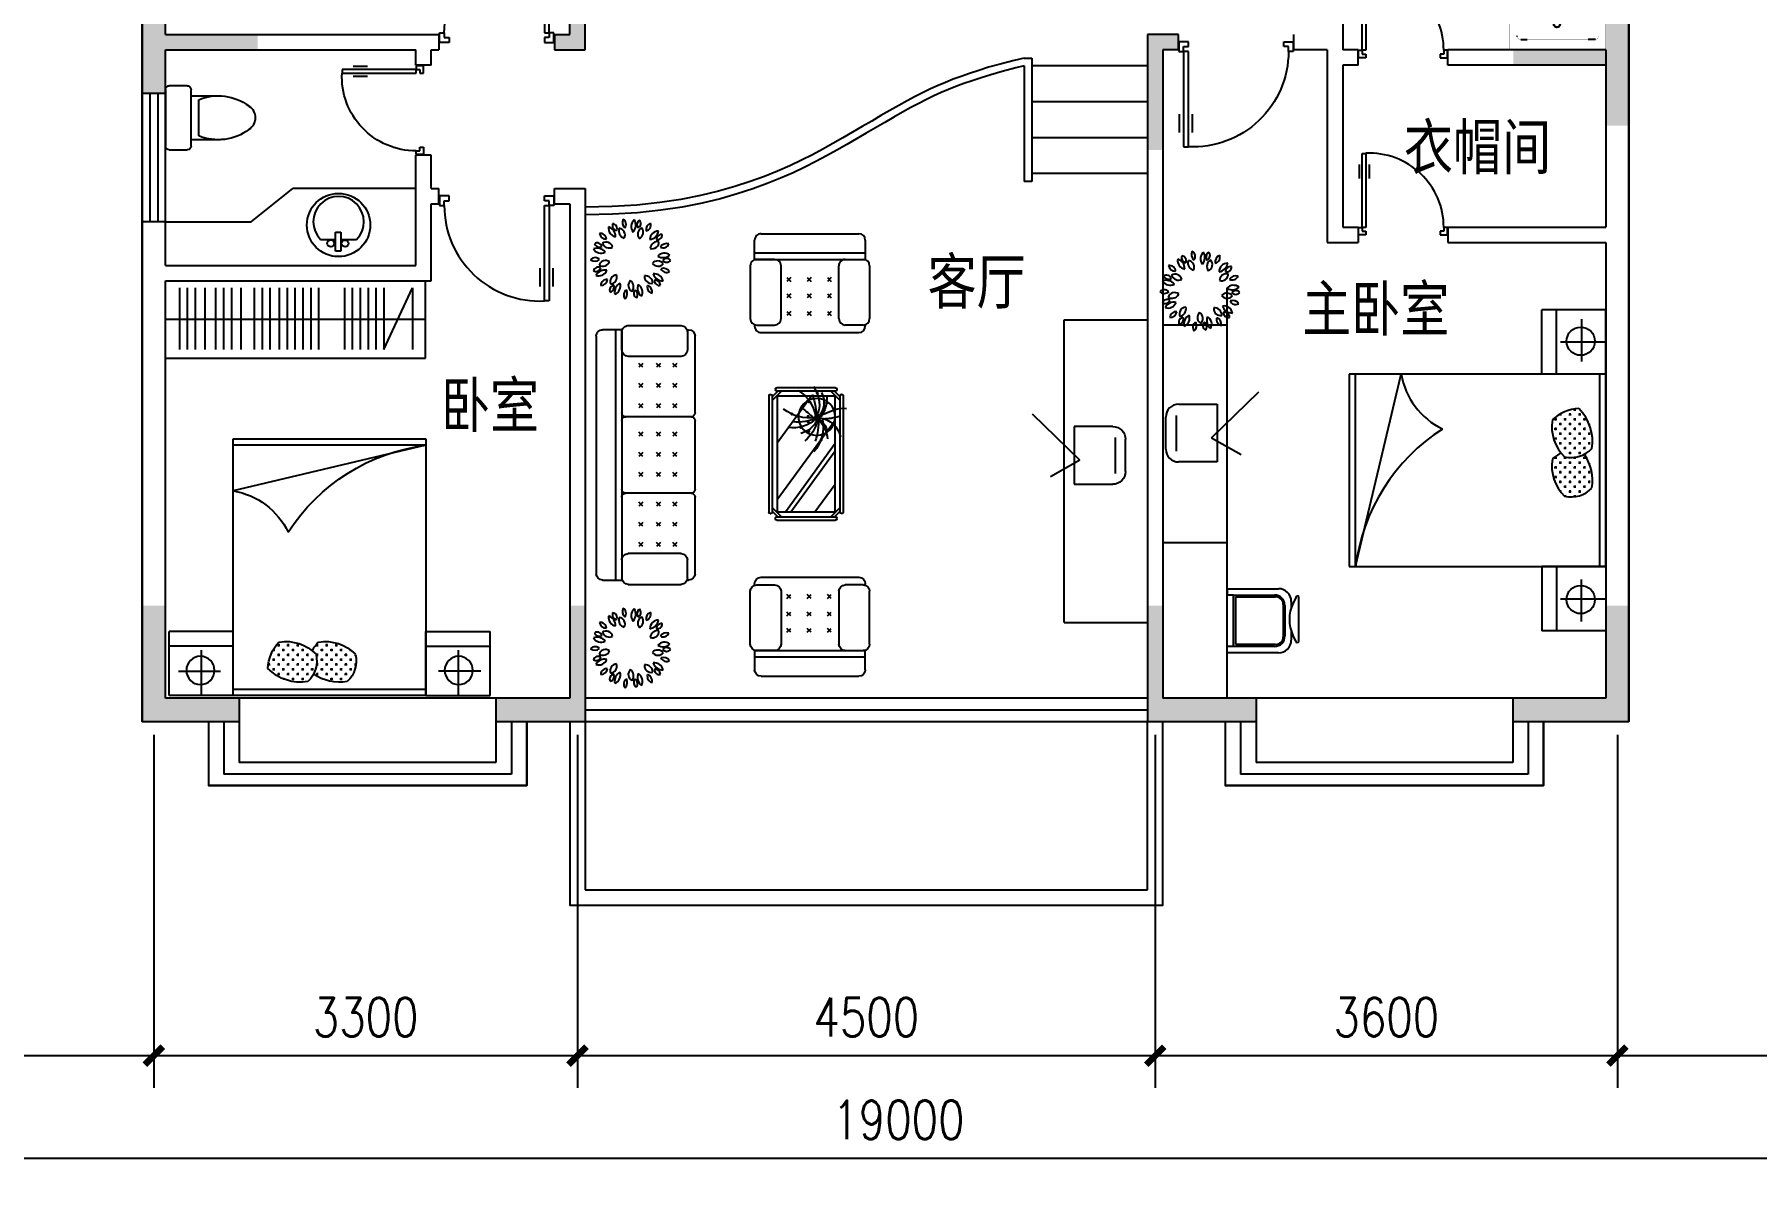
# Model space of a CAD drawing. Header units: millimetres. Extents: x 1369 to 43485, y 671 to 40348.
# Drawn here: x 15231 to 28645, y 14510 to 23514 of the extents above; entities that cross this region are included whole.
import ezdxf
from ezdxf.enums import TextEntityAlignment as Align

# ---------------------------------------------------------------- set-up
doc = ezdxf.new("R2010")
doc.units = ezdxf.units.MM
for name, color, linetype in [('AXIS', 3, 'Continuous'), ('J', 7, 'Continuous'), ('PUB_H', 13, 'Continuous'), ('TOILET', 7, 'Continuous'), ('W', 2, 'Continuous'), ('WALL', 4, 'Continuous'), ('WC', 10, 'Continuous'), ('WINDOW', 5, 'Continuous'), ('WINDOW_TEXT', 7, 'Continuous'), ('轮廓线', 240, 'Continuous')]:
    doc.layers.add(name, color=color, linetype=linetype)
doc.styles.add('_XYF', font='simhei.ttf', dxfattribs={"width": 0.8})
doc.styles.add('DIM_FONT', font='SIMPLEX.shx', dxfattribs={"width": 0.8})
doc.styles.add('SIMPLEX', font='SIMPLEX.SHX')
doc.styles.get("Standard").update_dxf_attribs({"font": 'arial.ttf'})
doc.dimstyles.new('DIMN', dxfattribs={"dimtxt": 300, "dimasz": 1, "dimexe": 250, "dimexo": 300, "dimgap": 150, "dimtad": 1, "dimdec": 0, "dimdsep": 46, "dimtxsty": 'DIM_FONT', "dimblk": '_DIMX', "dimblk1": 'ARCHTICK', "dimblk2": 'ARCHTICK', "dimcen": 0.1, "dimclrt": 7, "dimadec": 0, "dimazin": 0, "dimtfac": 1, "dimtdec": 0, "dimtix": 1, "dimtmove": 2, "dimatfit": 3, "dimldrblk": '_DIMX', "dimfxl": 1, "dimtolj": 1, "dimtzin": 0, "dimarcsym": 0})

# ---------------------------------------------------------------- blocks, each defined once
blk = doc.blocks.new('_DIMX')
at = {"const_width": 50}
blk.add_lwpolyline([(-70, -70), (70, 70)], dxfattribs=at)
blk = doc.blocks.new('*D62')
at = {"layer": 'AXIS', "color": 0, "lineweight": -2, "transparency": 16777216}
for p, q in [((12461, 18060), (12461, 14510)), ((31461, 18060), (31461, 14510)), ((31460, 14760), (12462, 14760))]:
    blk.add_line(p, q, dxfattribs=at)
at = {"layer": 'DEFPOINTS', "color": 0, "transparency": 16777216}
for p in [(12461, 18360), (31461, 18360), (12461, 14760)]:
    blk.add_point(p, dxfattribs=at)
at = {"layer": 'AXIS', "color": 0, "lineweight": -2, "transparency": 16777216, "rotation": 180}
blk.add_blockref('_DIMX', (12461, 14760), dxfattribs=at)
at = {"layer": 'AXIS', "color": 0, "lineweight": -2, "transparency": 16777216}
blk.add_blockref('_DIMX', (31461, 14760), dxfattribs=at)
at = {"layer": 'AXIS', "color": 7, "transparency": 16777216, "insert": (21961, 15060), "char_height": 300, "attachment_point": 5, "style": 'DIM_FONT'}
blk.add_mtext('\\A1;19000', dxfattribs=at)
blk = doc.blocks.new('_ARCHTICK')
at = {"color": 0, "linetype": 'ByBlock', "const_width": 0.15}
blk.add_lwpolyline([(-0.5, -0.5), (0.5, 0.5)], dxfattribs=at)
blk = doc.blocks.new('*D63')
at = {"layer": 'AXIS', "color": 0, "lineweight": -2, "transparency": 16777216}
for p, q in [((12461, 18060), (12461, 15310)), ((16161, 18060), (16161, 15310)), ((16160, 15560), (12462, 15560))]:
    blk.add_line(p, q, dxfattribs=at)
at = {"layer": 'DEFPOINTS', "color": 0, "transparency": 16777216}
for p in [(12461, 18360), (16161, 18360), (12461, 15560)]:
    blk.add_point(p, dxfattribs=at)
at = {"layer": 'AXIS', "color": 0, "lineweight": -2, "transparency": 16777216, "rotation": 180}
blk.add_blockref('_DIMX', (12461, 15560), dxfattribs=at)
at = {"layer": 'AXIS', "color": 0, "lineweight": -2, "transparency": 16777216}
blk.add_blockref('_DIMX', (16161, 15560), dxfattribs=at)
at = {"layer": 'AXIS', "color": 7, "transparency": 16777216, "insert": (14311, 15860), "char_height": 300, "attachment_point": 5, "style": 'DIM_FONT'}
blk.add_mtext('\\A1;3700', dxfattribs=at)
blk = doc.blocks.new('*D64')
at = {"layer": 'AXIS', "color": 0, "lineweight": -2, "transparency": 16777216}
for p, q in [((16161, 18060), (16161, 15310)), ((19461, 18060), (19461, 15310)), ((19460, 15560), (16162, 15560))]:
    blk.add_line(p, q, dxfattribs=at)
at = {"layer": 'DEFPOINTS', "color": 0, "transparency": 16777216}
for p in [(16161, 18360), (19461, 18360), (16161, 15560)]:
    blk.add_point(p, dxfattribs=at)
at = {"layer": 'AXIS', "color": 0, "lineweight": -2, "transparency": 16777216, "rotation": 180}
blk.add_blockref('_DIMX', (16161, 15560), dxfattribs=at)
at = {"layer": 'AXIS', "color": 0, "lineweight": -2, "transparency": 16777216}
blk.add_blockref('_DIMX', (19461, 15560), dxfattribs=at)
at = {"layer": 'AXIS', "color": 7, "transparency": 16777216, "insert": (17811, 15860), "char_height": 300, "attachment_point": 5, "style": 'DIM_FONT'}
blk.add_mtext('\\A1;3300', dxfattribs=at)
blk = doc.blocks.new('*D65')
at = {"layer": 'AXIS', "color": 0, "lineweight": -2, "transparency": 16777216}
for p, q in [((19461, 18060), (19461, 15310)), ((23961, 18060), (23961, 15310)), ((23960, 15560), (19462, 15560))]:
    blk.add_line(p, q, dxfattribs=at)
at = {"layer": 'DEFPOINTS', "color": 0, "transparency": 16777216}
for p in [(19461, 18360), (23961, 18360), (19461, 15560)]:
    blk.add_point(p, dxfattribs=at)
at = {"layer": 'AXIS', "color": 0, "lineweight": -2, "transparency": 16777216, "rotation": 180}
blk.add_blockref('_DIMX', (19461, 15560), dxfattribs=at)
at = {"layer": 'AXIS', "color": 0, "lineweight": -2, "transparency": 16777216}
blk.add_blockref('_DIMX', (23961, 15560), dxfattribs=at)
at = {"layer": 'AXIS', "color": 7, "transparency": 16777216, "insert": (21711, 15860), "char_height": 300, "attachment_point": 5, "style": 'DIM_FONT'}
blk.add_mtext('\\A1;4500', dxfattribs=at)
blk = doc.blocks.new('*D66')
at = {"layer": 'AXIS', "color": 0, "lineweight": -2, "transparency": 16777216}
for p, q in [((23961, 18060), (23961, 15310)), ((27561, 18060), (27561, 15310)), ((27560, 15560), (23962, 15560))]:
    blk.add_line(p, q, dxfattribs=at)
at = {"layer": 'DEFPOINTS', "color": 0, "transparency": 16777216}
for p in [(23961, 18360), (27561, 18360), (23961, 15560)]:
    blk.add_point(p, dxfattribs=at)
at = {"layer": 'AXIS', "color": 0, "lineweight": -2, "transparency": 16777216, "rotation": 180}
blk.add_blockref('_DIMX', (23961, 15560), dxfattribs=at)
at = {"layer": 'AXIS', "color": 0, "lineweight": -2, "transparency": 16777216}
blk.add_blockref('_DIMX', (27561, 15560), dxfattribs=at)
at = {"layer": 'AXIS', "color": 7, "transparency": 16777216, "insert": (25761, 15860), "char_height": 300, "attachment_point": 5, "style": 'DIM_FONT'}
blk.add_mtext('\\A1;3600', dxfattribs=at)
blk = doc.blocks.new('*D67')
at = {"layer": 'AXIS', "color": 0, "lineweight": -2, "transparency": 16777216}
for p, q in [((27561, 18060), (27561, 15310)), ((31461, 18060), (31461, 15310)), ((31460, 15560), (27562, 15560))]:
    blk.add_line(p, q, dxfattribs=at)
at = {"layer": 'DEFPOINTS', "color": 0, "transparency": 16777216}
for p in [(27561, 18360), (31461, 18360), (27561, 15560)]:
    blk.add_point(p, dxfattribs=at)
at = {"layer": 'AXIS', "color": 0, "lineweight": -2, "transparency": 16777216, "rotation": 180}
blk.add_blockref('_DIMX', (27561, 15560), dxfattribs=at)
at = {"layer": 'AXIS', "color": 0, "lineweight": -2, "transparency": 16777216}
blk.add_blockref('_DIMX', (31461, 15560), dxfattribs=at)
at = {"layer": 'AXIS', "color": 7, "transparency": 16777216, "insert": (29511, 15860), "char_height": 300, "attachment_point": 5, "style": 'DIM_FONT'}
blk.add_mtext('\\A1;3900', dxfattribs=at)
blk = doc.blocks.new('A$C72CD3181')
at = {"layer": 'PUB_H'}
blk.add_hatch(color=256, dxfattribs=at).paths.add_polyline_path([(11580, 8825), (11400, 8825), (11400, 8650), (10680, 8650), (10680, 8530), (11400, 8530), (11400, 8190), (11580, 8190)])
h = blk.add_hatch(color=256, dxfattribs=at)
h.paths.add_polyline_path([(3840, 8680), (3480, 8680), (3300, 8680), (2940, 8680), (2940, 8500), (3330, 8500), (3330, 7780), (3450, 7780), (3450, 8500), (3480, 8500), (3840, 8500)])
h.paths.add_polyline_path([(900, 8680), (0, 8680), (0, 7780), (180, 7780), (180, 8500), (900, 8500)])
h = blk.add_hatch(color=256, dxfattribs=at)
h.paths.add_polyline_path([(3450, 6130), (3330, 6130), (3330, 5350), (3210, 5350), (3210, 5230), (3450, 5230)])
h.paths.add_polyline_path([(180, 5230), (900, 5230), (900, 5350), (180, 5350), (180, 5650), (0, 5650), (0, 4890), (180, 4890)])
h.paths.add_polyline_path([(180, 900), (0, 900), (0, 0), (755, 0), (755, 180), (180, 180)])
h.paths.add_polyline_path([(3450, 900), (3330, 900), (3330, 180), (2755, 180), (2755, 0), (3450, 0)])
h = blk.add_hatch(color=256, dxfattribs=at)
h.paths.add_polyline_path([(11580, 5540), (11400, 5540), (11400, 5350), (11400, 5230), (10680, 5230), (10680, 5110), (11400, 5110), (11400, 4640), (11580, 4640)])
h.paths.add_polyline_path([(7950, 5230), (8070, 5230), (8070, 5350), (7830, 5350), (7830, 4450), (7950, 4450)])
h = blk.add_hatch(color=256, dxfattribs=at)
h.paths.add_polyline_path([(11580, 900), (11400, 900), (11400, 180), (10675, 180), (10675, 0), (11580, 0)])
h.paths.add_polyline_path([(8675, 180), (7950, 180), (7950, 900), (7830, 900), (7830, 0), (8675, 0)])
blk = doc.blocks.new('M_E4')
for p, q in [((670, -80), (670, -137)), ((670, -86), (670, -97)), ((670, -663), (670, -614))]:
    blk.add_line(p, q)
at = {"const_width": 1.5}
for points in [[(-750, -750), (-750, 0)], [(-750, 0), (750, 0)], [(750, 0), (750, -750)], [(608, -56), (640, -56)], [(670, -90), (670, -656)], [(670, -663), (670, -655)], [(750, -750), (-750, -750)]]:
    blk.add_lwpolyline(points, dxfattribs=at)
for points in [[(-399, -56, 0.930688), (-388, -693, 0.930688)], [(670, -86, 0.414214), (640, -56, 0.414214)], [(670, -90, 0.041784), (670, -85, 0.412615)], [(640, -693, 0.414214), (670, -663, 0.414214)]]:
    blk.add_lwpolyline(points, format="xyb", dxfattribs=at)
at = {"const_width": 1.5, "flags": 128}
for points in [[(-399, -56), (608, -56)], [(-399, -694), (645, -692)]]:
    blk.add_lwpolyline(points, dxfattribs=at)
for radius in [25, 23]:
    blk.add_circle((550, -381), radius)
blk.add_arc((640, -663), 30, 270, 280.176)
at = {"width": 0.8, "flags": 9}
for tag in ['XSIZE', 'YSIZE']:
    blk.add_attdef(tag, (0, 0), '', height=0.5, dxfattribs=at)
blk = doc.blocks.new('*X13')
at = {"color": 0}
for p, q in [((284888, 2288), (284906, 2288)), ((284897, 2278), (284897, 2297)), ((284933, 2325), (284944, 2325)), ((284934, 2316), (284934, 2326)), ((284962, 2288), (284981, 2288)), ((284972, 2278), (284972, 2297)), ((285000, 2325), (285019, 2325)), ((285009, 2316), (285009, 2334)), ((285038, 2288), (285056, 2288)), ((285047, 2278), (285047, 2297)), ((285075, 2325), (285094, 2325)), ((285084, 2316), (285084, 2334)), ((285112, 2288), (285131, 2288)), ((285122, 2278), (285122, 2297)), ((285188, 2288), (285206, 2288)), ((285197, 2278), (285197, 2297)), ((285234, 2316), (285234, 2323)), ((285240, 2325), (285244, 2325)), ((285262, 2288), (285281, 2288)), ((285272, 2278), (285272, 2297)), ((285300, 2325), (285319, 2325)), ((285309, 2316), (285309, 2334)), ((285338, 2288), (285356, 2288)), ((285347, 2278), (285347, 2297)), ((285375, 2325), (285394, 2325)), ((285384, 2316), (285384, 2334)), ((285412, 2288), (285431, 2288)), ((285422, 2278), (285422, 2297)), ((285450, 2325), (285452, 2325)), ((285459, 2316), (285459, 2316)), ((284817, 2212), (284831, 2212)), ((284822, 2203), (284822, 2222)), ((284850, 2250), (284869, 2250)), ((284850, 2175), (284869, 2175)), ((284859, 2241), (284859, 2259)), ((284859, 2166), (284859, 2184)), ((284888, 2212), (284906, 2212)), ((284897, 2203), (284897, 2222)), ((284897, 2128), (284897, 2147)), ((284925, 2250), (284944, 2250)), ((284925, 2175), (284944, 2175)), ((284934, 2241), (284934, 2259)), ((284934, 2166), (284934, 2184)), ((284962, 2212), (284981, 2212)), ((284972, 2203), (284972, 2222)), ((284972, 2128), (284972, 2147)), ((285000, 2250), (285019, 2250)), ((285000, 2175), (285019, 2175)), ((285009, 2241), (285009, 2259)), ((285009, 2166), (285009, 2184)), ((285038, 2212), (285056, 2212)), ((285047, 2203), (285047, 2222)), ((285047, 2128), (285047, 2147)), ((285075, 2250), (285094, 2250)), ((285075, 2175), (285094, 2175)), ((285084, 2241), (285084, 2259)), ((285084, 2166), (285084, 2184)), ((285112, 2212), (285131, 2212)), ((285122, 2203), (285122, 2222)), ((285122, 2128), (285122, 2147)), ((285150, 2250), (285169, 2250)), ((285150, 2175), (285169, 2175)), ((285159, 2241), (285159, 2259)), ((285159, 2166), (285159, 2184)), ((285188, 2212), (285206, 2212)), ((285197, 2203), (285197, 2222)), ((285197, 2128), (285197, 2147)), ((285225, 2250), (285244, 2250)), ((285225, 2175), (285244, 2175)), ((285234, 2241), (285234, 2259)), ((285234, 2166), (285234, 2184)), ((285262, 2212), (285281, 2212)), ((285272, 2203), (285272, 2222)), ((285272, 2128), (285272, 2147)), ((285300, 2250), (285319, 2250)), ((285300, 2175), (285319, 2175)), ((285309, 2241), (285309, 2259)), ((285309, 2166), (285309, 2184)), ((285338, 2212), (285356, 2212)), ((285347, 2203), (285347, 2222)), ((285347, 2128), (285347, 2147)), ((285375, 2250), (285394, 2250)), ((285375, 2175), (285394, 2175)), ((285384, 2241), (285384, 2259)), ((285384, 2166), (285384, 2184)), ((285412, 2212), (285431, 2212)), ((285422, 2203), (285422, 2222)), ((285422, 2128), (285422, 2147)), ((285450, 2250), (285469, 2250)), ((285450, 2175), (285469, 2175)), ((285459, 2241), (285459, 2259)), ((285459, 2166), (285459, 2184)), ((285488, 2212), (285500, 2212)), ((285497, 2203), (285497, 2222)), ((285497, 2138), (285497, 2147)), ((284856, 2100), (284869, 2100)), ((284859, 2094), (284859, 2109)), ((284888, 2138), (284906, 2138)), ((284888, 2062), (284906, 2062)), ((284897, 2053), (284897, 2072)), ((284925, 2100), (284944, 2100)), ((284934, 2091), (284934, 2109)), ((284962, 2138), (284981, 2138)), ((284962, 2062), (284981, 2062)), ((284972, 2053), (284972, 2072)), ((285000, 2100), (285019, 2100)), ((285009, 2091), (285009, 2109)), ((285038, 2138), (285056, 2138)), ((285038, 2062), (285056, 2062)), ((285047, 2053), (285047, 2072)), ((285075, 2100), (285094, 2100)), ((285084, 2091), (285084, 2109)), ((285112, 2138), (285131, 2138)), ((285150, 2100), (285151, 2100)), ((285159, 2106), (285159, 2109)), ((285163, 2100), (285169, 2100)), ((285188, 2138), (285206, 2138)), ((285188, 2062), (285206, 2062)), ((285197, 2053), (285197, 2072)), ((285225, 2100), (285244, 2100)), ((285234, 2091), (285234, 2109)), ((285262, 2138), (285281, 2138)), ((285262, 2062), (285281, 2062)), ((285272, 2053), (285272, 2072)), ((285300, 2100), (285319, 2100)), ((285309, 2091), (285309, 2109)), ((285338, 2138), (285356, 2138)), ((285338, 2062), (285356, 2062)), ((285347, 2053), (285347, 2072)), ((285375, 2100), (285394, 2100)), ((285384, 2091), (285384, 2109)), ((285412, 2138), (285431, 2138)), ((285450, 2100), (285458, 2100)), ((285459, 2101), (285459, 2109)), ((285488, 2138), (285497, 2138))]:
    blk.add_line(p, q, dxfattribs=at)
blk = doc.blocks.new('_C2ZTH')
for p, q in [((-500, 750), (-500, 1250)), ((0, 1250), (-500, 1250)), ((-385, 750), (-385, 1250)), ((0, 750), (0, 1250)), ((-191, 1178), (-191, 849)), ((-353, 1001), (2, 1001)), ((0, 750), (-500, 750)), ((0, -750), (-500, -750)), ((-500, -750), (-500, -1250)), ((-385, -750), (-385, -1250)), ((0, -750), (0, -1250)), ((-191, -1178), (-191, -849)), ((-353, -1001), (2, -1001)), ((0, -1250), (-500, -1250))]:
    blk.add_line(p, q)
for centre in [(-196, 1006), (-196, -1006)]:
    blk.add_circle(centre, 110)
at = {"layer": 'J'}
for p, q in [((-2000, 750), (-2000, -750)), ((0, 750), (-2000, 750)), ((-1950, -750), (-1594, 750)), ((-1950, -750), (-1950, 750)), ((-50, 750), (-50, -750)), ((0, -750), (0, 750)), ((-2000, -750), (0, -750))]:
    blk.add_line(p, q, dxfattribs=at)
for centre, radius, start, end in [((-1023, 844), 578, 189.3238, 244.457), ((-194, 156), 326, 92.7966, 133.2149), ((-458, 228), 354, 350.3657, 45.5224), ((-468, -936), 1493, 122.587, 172.8499), ((-93, 341), 328, 170.9132, 225.9541), ((-194, -151), 326, 118.3278, 133.2149), ((-270, 322), 222, 256.7256, 316.496), ((-93, 35), 328, 170.9132, 225.9541), ((-458, -78), 354, 350.3657, 34.9896), ((-270, 15), 222, 256.7256, 316.496)]:
    blk.add_arc(centre, radius, start, end, dxfattribs=at)
at = {"layer": 'J', "rotation": 270}
blk.add_blockref('*X13', (-2455, 285295), dxfattribs=at)
at = {"style": 'DIM_FONT', "width": 0.8, "flags": 9}
for tag in ['XSIZE', 'YSIZE']:
    blk.add_attdef(tag, (0, 0), '', height=0.5, dxfattribs=at)
blk = doc.blocks.new('M_F22')
for centre, radius, start, end in [((-63, 1991), 399, 151.70154, 229.74057), ((-591, 1891), 339, 322.86392, 58.57818), ((523, 1764), 486, 130.70899, 219.10644), ((-284, 1836), 573, 318.65709, 31.15834), ((662, 1865), 307, 123.4613, 215.43295), ((307, 1931), 266, 293.31145, 45.5828), ((1257, 1578), 399, 111.70154, 189.74057), ((788, 1841), 339, 282.86392, 18.57818), ((-1680, 1042), 339, 2.86392, 98.57818), ((-1340, 1458), 399, 191.70154, 269.74057), ((-745, 1661), 486, 170.70899, 259.10644), ((-1409, 1198), 573, 358.65709, 71.15834), ((-704, 1829), 307, 163.4613, 255.43295), ((-1018, 1651), 266, 333.31145, 85.5828), ((-242, 1523), 417, 160.50355, 255.32847), ((-684, 1289), 376, 333.2488, 82.58322), ((819, 1335), 417, 120.50355, 215.32847), ((331, 1439), 376, 293.2488, 42.58322), ((1560, 1027), 486, 90.70899, 179.10644), ((988, 1601), 573, 278.65709, 351.15834), ((1732, 1016), 307, 83.4613, 175.43295), ((1502, 1294), 266, 253.31145, 5.5828), ((-1969, -307), 339, 42.86392, 138.57818), ((-1861, -14), 573, 38.65709, 111.15834), ((-1651, 768), 486, 210.70899, 299.10644), ((-1853, 584), 266, 13.31145, 125.5828), ((-1727, 923), 307, 203.4613, 295.43295), ((-1364, 522), 376, 13.2488, 122.58322), ((-1177, 985), 417, 200.50355, 295.32847), ((1511, 508), 417, 80.50355, 175.32847), ((1204, 902), 376, 253.2488, 2.58322), ((1881, -204), 486, 50.70899, 139.10644), ((1812, 603), 573, 238.65709, 311.15834), ((2003, 413), 399, 71.70154, 149.74057), ((1813, 916), 339, 242.86392, 338.57818), ((-1976, 230), 399, 231.70154, 309.74057), ((-1807, -769), 266, 53.31145, 165.5828), ((-1928, -429), 307, 243.4613, 335.43295), ((-1429, -1233), 573, 78.65709, 151.15834), ((-1770, -498), 486, 250.70899, 339.10644), ((-1393, -503), 376, 53.2488, 162.58322), ((-1547, -28), 417, 240.50355, 335.32847), ((-756, -1306), 376, 93.2488, 202.58322), ((-1179, -1041), 417, 280.50355, 15.32847), ((1510, -570), 417, 40.50355, 135.32847), ((1528, -71), 376, 213.2488, 322.58322), ((1335, -1353), 486, 10.70899, 99.10644), ((1801, -691), 573, 198.65709, 271.15834), ((1825, -959), 399, 31.70154, 109.74057), ((2003, -452), 339, 202.86392, 298.57818), ((2005, -323), 307, 43.4613, 135.43295), ((2009, 38), 266, 213.31145, 325.5828), ((-1323, -1527), 339, 82.86392, 178.57818), ((-1674, -1120), 399, 271.70154, 349.74057), ((-902, -1777), 266, 93.31145, 205.5828), ((-1213, -1593), 307, 283.4613, 15.43295), ((-314, -1889), 573, 118.65709, 191.15834), ((-1048, -1545), 486, 290.70899, 19.10644), ((-44, -2046), 339, 122.86392, 218.57818), ((-574, -1959), 399, 311.70154, 29.74057), ((249, -1512), 376, 133.2488, 242.58322), ((-246, -1581), 417, 320.50355, 55.32847), ((439, -1967), 266, 133.31145, 245.5828), ((83, -2026), 307, 323.4613, 55.43295), ((962, -1675), 573, 158.65709, 231.15834), ((179, -1883), 486, 330.70899, 59.10644), ((1151, -1025), 376, 173.2488, 282.58322), ((816, -1395), 417, 0.50355, 95.32847), ((1270, -1621), 339, 162.86392, 258.57818), ((808, -1896), 399, 351.70154, 69.74057), ((1589, -1250), 266, 173.31145, 285.5828), ((1354, -1524), 307, 3.4613, 95.43295)]:
    blk.add_arc(centre, radius, start, end)
at = {"width": 0.8, "flags": 9}
for tag in ['XSIZE', 'YSIZE']:
    blk.add_attdef(tag, (0, 0), '', height=0.5, dxfattribs=at)
blk = doc.blocks.new('M_C4')
for p, q in [((0, -150), (0, 150)), ((363, 169), (84, 169)), ((100, 250), (350, 250)), ((450, 150), (450, -150)), ((187, -107), (57, -336)), ((187, -107), (547, -475)), ((450, -150), (0, -150))]:
    blk.add_line(p, q)
for centre, start, end in [((100, 150), 90, 180), ((350, 150), 0, 90)]:
    blk.add_arc(centre, 100, start, end)
at = {"flags": 9}
for tag in ['XSIZE', 'YSIZE']:
    blk.add_attdef(tag, (0, 0), '', height=0.5, dxfattribs=at)
at = {"width": 0.8, "flags": 9}
for tag in ['YSIZE', 'XSIZE', 'XSIZE', 'YSIZE']:
    blk.add_attdef(tag, (225, -150), '', height=0.5, dxfattribs=at)
blk = doc.blocks.new('M_C9')
at = {"linetype": 'Continuous'}
for p, q in [((168, 317), (-176, 317)), ((-174, 294), (-130, 273)), ((166, 294), (122, 273)), ((-242, -239), (-242, 159)), ((-179, -174), (-179, 137)), ((-142, 259), (-92, 259)), ((-119, 197), (132, 197)), ((-112, 209), (128, 209)), ((88, 259), (158, 259)), ((192, 137), (192, -174)), ((258, 159), (258, -241)), ((-192, -191), (-192, 129)), ((208, 129), (208, -191)), ((-192, -239), (-242, -239)), ((-192, -191), (-192, -239)), ((208, -191), (-192, -191)), ((192, -174), (-179, -174)), ((258, -241), (207, -241)), ((208, -191), (208, -241))]:
    blk.add_line(p, q, dxfattribs=at)
for centre, radius, start, end in [((-174, 306), 12.2, 98.7908, 276.7415), ((-3, 541), 297, 244.7295, 295.1128), ((166, 306), 12.2, 263.2585, 81.2092), ((-142, 159), 100, 90, 180), ((-112, 129), 80, 90, 180), ((-119, 137), 60, 90, 180), ((128, 129), 80, 0, 90), ((132, 137), 60, 0, 90), ((158, 159), 100, 0, 90)]:
    blk.add_arc(centre, radius, start, end, dxfattribs=at)
at = {"width": 0.8, "flags": 9}
for tag in ['XSIZE', 'YSIZE']:
    blk.add_attdef(tag, (0, 0), '', height=0.5, dxfattribs=at)
blk = doc.blocks.new('M_E24TTP')
at = {"layer": 'TOILET', "color": 7}
for p, q in [((-170, 200), (-170, 430)), ((170, 200), (170, 430)), ((-250, 30), (-250, 170)), ((-220, 200), (220, 200)), ((-140, 260), (140, 260)), ((250, 170), (250, 30)), ((220, 0), (-220, 0))]:
    blk.add_line(p, q, dxfattribs=at)
for centre, radius, start, end in [((0, 590), 110, 33.4509, 146.5491), ((227, 413), 398, 143.3619, 202.5495), ((-227, 413), 398, 337.4505, 36.6381), ((-220, 170), 30, 90, 180), ((220, 170), 30, 0, 90), ((-220, 30), 30, 180, 270), ((220, 30), 30, 270, 0)]:
    blk.add_arc(centre, radius, start, end, dxfattribs=at)
at = {"style": 'DIM_FONT', "width": 0.8, "flags": 9}
for tag in ['XSIZE', 'YSIZE']:
    blk.add_attdef(tag, (0, 0), '', height=0.5, dxfattribs=at)
blk = doc.blocks.new('M_A6')
blk.add_line((0.5, 0), (0.5, 0))
blk = doc.blocks.new('_B0MWI')
for p, q in [((-0.62, 3.2778), (0.62, 3.2778)), ((-0.62, 0.5), (-0.62, 3.2778)), ((0.62, 0.5), (0.62, 3.2778)), ((-0.56, 2.7778), (0.56, 2.7778)), ((-0.56, 0.5), (-0.56, 2.7778)), ((0.56, 0.5), (0.56, 2.7778)), ((-0.5, 2.2778), (0.5, 2.2778)), ((-0.5, 0.5), (-0.5, 2.2778)), ((0.5, 0.5), (0.5, 2.2778)), ((-0.5, -0.5), (0.5, -0.5))]:
    blk.add_line(p, q)
blk = doc.blocks.new('M_C47JEV')
for p, q in [((-431, 711), (-431, 720)), ((-415, 711), (-275, 711)), ((381, 770), (-381, 770)), ((415, 711), (275, 711)), ((431, 711), (431, 720)), ((-465, 250), (-465, 661)), ((-225, 661), (-225, 250)), ((-136, 606), (-166, 637)), ((-166, 606), (-136, 637)), ((-9, 606), (21, 637)), ((21, 606), (-9, 637)), ((179, 606), (149, 637)), ((149, 606), (179, 637)), ((225, 661), (225, 250)), ((465, 250), (465, 661)), ((-136, 469), (-166, 499)), ((-166, 469), (-136, 499)), ((21, 469), (-9, 499)), ((-9, 469), (21, 499)), ((179, 469), (149, 499)), ((149, 469), (179, 499)), ((-136, 342), (-166, 372)), ((-166, 342), (-136, 372)), ((21, 342), (-9, 372)), ((-9, 342), (21, 372)), ((179, 342), (149, 372)), ((149, 342), (179, 372)), ((-431, 50), (-431, 203)), ((431, 200), (-431, 200)), ((431, 150), (-431, 150)), ((-275, 200), (-415, 200)), ((275, 200), (415, 200)), ((431, 200), (431, 50)), ((381, 0), (-381, 0))]:
    blk.add_line(p, q)
for centre, start, end in [((-415, 661), 90, 180), ((-381, 720), 90, 180), ((-275, 661), 0, 90), ((275, 661), 90, 180), ((381, 720), 360, 90), ((415, 661), 0, 90), ((-415, 250), 180, 270), ((-275, 250), 270, 0), ((275, 250), 180, 270), ((415, 250), 270, 0), ((-381, 50), 180, 270), ((381, 50), 270, 0)]:
    blk.add_arc(centre, 50, start, end)
at = {"style": 'DIM_FONT', "width": 0.8, "flags": 9}
for tag in ['XSIZE', 'YSIZE']:
    blk.add_attdef(tag, (0, 0), '', height=0.5, dxfattribs=at)
blk = doc.blocks.new('M_C57NTX')
for p, q in [((-427, 268), (-471, 224)), ((-399, 268), (-471, 196)), ((-446, 283), (-446, 278)), ((-436, 293), (473, 293)), ((-436, 268), (473, 268)), ((436, 268), (509, 196)), ((465, 268), (509, 224)), ((483, 283), (483, 278)), ((-496, -226), (-496, 233)), ((-486, 243), (-481, 243)), ((-471, -226), (-471, 233)), ((-431, 72), (-217, 228)), ((-431, -116), (43, 228)), ((-431, -159), (102, 228)), ((-336, -222), (283, 228)), ((509, 233), (509, -226)), ((524, 243), (519, 243)), ((534, 233), (534, -226)), ((106, -222), (469, 42)), ((-486, -236), (-481, -236)), ((-399, -262), (-471, -189)), ((-427, -262), (-471, -218)), ((473, -262), (-436, -262)), ((436, -262), (509, -189)), ((465, -262), (509, -218)), ((524, -236), (519, -236)), ((-446, -277), (-446, -272)), ((473, -287), (-436, -287)), ((483, -277), (483, -272))]:
    blk.add_line(p, q)
blk.add_lwpolyline([(-431, -222), (-431, 228), (469, 228), (469, -222)], close=True)
at = {"const_width": 12}
for points in [[(225, 150, 1), (237, 150, 1)], [(253, 126, 1), (265, 126, 1)], [(409, 163, 1), (421, 163, 1)], [(123, 120, 1), (135, 120, 1)], [(189, 24, 1), (201, 24, 1)], [(264, 18, 1), (276, 18, 1)], [(277, 84, 1), (289, 84, 1)], [(288, 107, 1), (300, 107, 1)], [(294, 93, 1), (306, 93, 1)], [(297, 74, 1), (309, 74, 1)], [(305, 18, 1), (317, 18, 1)], [(308, 87, 1), (320, 87, 1)], [(418, 27, 1), (430, 27, 1)], [(486, 90, 1), (498, 90, 1)], [(220, -38, 1), (232, -38, 1)], [(324, -108, 1), (336, -108, 1)]]:
    blk.add_lwpolyline(points, format="xyb", close=True, dxfattribs=at)
blk.add_circle((308, 86), 144)
for centre, radius, start, end in [((-436, 283), 10, 90, 180), ((-436, 278), 10, 180, 270), ((109, 83), 193, 6.9904, 78.0284), ((156, 293), 219, 342.9456, 6.4814), ((473, 283), 10, 0, 90), ((473, 278), 10, 270, 0), ((-486, 233), 10, 90, 180), ((-481, 233), 10, 0, 90), ((228, -157), 293, 78.5516, 130.9815), ((110, -88), 259, 48.7581, 83.8624), ((176, 42), 126, 28.8901, 78.4579), ((781, 125), 490, 163.8561, 179.1105), ((-395, 504), 810, 328.9873, 340.361), ((421, -27), 169, 62.9909, 135.9102), ((448, -69), 233, 85.8741, 126.9558), ((519, 233), 10, 90, 180), ((524, 233), 10, 0, 90), ((280, -402), 502, 88.3286, 108.729), ((344, -194), 291, 103.0452, 139.7766), ((364, -84), 190, 114.0956, 166.2953), ((482, -98), 260, 134.4861, 189.3762), ((613, -62), 346, 155.0888, 185.9637), ((267, -555), 642, 70.5249, 87.8244), ((624, 28), 325, 171.2496, 218.2333), ((404, -128), 234, 53.3231, 115.7633), ((-1013, -1156), 1790, 39.0488, 42.6799), ((269, -208), 287, 31.315, 82.1378), ((-486, -226), 10, 180, 270), ((-481, -226), 10, 270, 0), ((-436, -272), 10, 90, 180), ((473, -272), 10, 0, 90), ((519, -226), 10, 180, 270), ((524, -226), 10, 270, 0), ((-436, -277), 10, 180, 270), ((473, -277), 10, 270, 0)]:
    blk.add_arc(centre, radius, start, end)
at = {"style": 'DIM_FONT', "width": 0.8, "flags": 9}
for tag in ['XSIZE', 'YSIZE']:
    blk.add_attdef(tag, (0, 0), '', height=0.5, dxfattribs=at)
blk = doc.blocks.new('M_C46QQU')
for p, q in [((-975, 711), (-975, 720)), ((-958, 711), (-818, 711)), ((-925, 770), (-327, 770)), ((-298, 740), (-298, 230)), ((-269, 770), (269, 770)), ((298, 740), (298, 230)), ((327, 770), (925, 770)), ((958, 711), (818, 711)), ((975, 711), (975, 720)), ((-1008, 250), (-1008, 661)), ((-768, 661), (-768, 250)), ((-713, 627), (-683, 597)), ((-683, 627), (-713, 597)), ((-556, 627), (-526, 597)), ((-526, 627), (-556, 597)), ((-398, 627), (-368, 597)), ((-368, 627), (-398, 597)), ((-138, 627), (-168, 597)), ((-168, 627), (-138, 597)), ((20, 627), (-11, 597)), ((-11, 627), (20, 597)), ((177, 627), (147, 597)), ((147, 627), (177, 597)), ((368, 627), (398, 597)), ((398, 627), (368, 597)), ((526, 627), (556, 597)), ((556, 627), (526, 597)), ((683, 627), (713, 597)), ((713, 627), (683, 597)), ((768, 661), (768, 250)), ((1008, 250), (1008, 661)), ((-713, 500), (-683, 469)), ((-683, 500), (-713, 469)), ((-556, 500), (-526, 469)), ((-526, 500), (-556, 469)), ((-398, 500), (-368, 469)), ((-368, 500), (-398, 469)), ((-138, 500), (-168, 469)), ((-168, 500), (-138, 469)), ((20, 500), (-11, 469)), ((-11, 500), (20, 469)), ((177, 500), (147, 469)), ((147, 500), (177, 469)), ((368, 500), (398, 469)), ((398, 500), (368, 469)), ((526, 500), (556, 469)), ((556, 500), (526, 469)), ((683, 500), (713, 469)), ((713, 500), (683, 469)), ((-713, 363), (-683, 332)), ((-683, 363), (-713, 332)), ((-526, 363), (-556, 332)), ((-556, 363), (-526, 332)), ((-398, 363), (-368, 332)), ((-368, 363), (-398, 332)), ((-138, 363), (-168, 332)), ((-168, 363), (-138, 332)), ((-11, 363), (20, 332)), ((20, 363), (-11, 332)), ((177, 363), (147, 332)), ((147, 363), (177, 332)), ((368, 363), (398, 332)), ((398, 363), (368, 332)), ((556, 363), (526, 332)), ((526, 363), (556, 332)), ((683, 363), (713, 332)), ((713, 363), (683, 332)), ((-975, 50), (-975, 203)), ((975, 200), (-975, 200)), ((975, 150), (-975, 150)), ((-818, 200), (-958, 200)), ((818, 200), (958, 200)), ((975, 200), (975, 50)), ((925, 0), (-925, 0))]:
    blk.add_line(p, q)
for centre, radius, start, end in [((-958, 661), 50, 90, 180), ((-925, 720), 50, 90, 180), ((-818, 661), 50, 0, 90), ((-328, 740), 30, 360, 90), ((-268, 740), 30, 90, 180), ((268, 740), 30, 0, 90), ((328, 740), 30, 90, 180), ((818, 661), 50, 90, 180), ((925, 720), 50, 360, 90), ((958, 661), 50, 0, 90), ((-958, 250), 50, 180, 270), ((-818, 250), 50, 270, 0), ((-328, 230), 30, 270, 0), ((-268, 230), 30, 180, 270), ((268, 230), 30, 270, 360), ((328, 230), 30, 180, 270), ((818, 250), 50, 180, 270), ((958, 250), 50, 270, 0), ((-925, 50), 50, 180, 270), ((925, 50), 50, 270, 0)]:
    blk.add_arc(centre, radius, start, end)
at = {"style": 'DIM_FONT', "width": 0.8, "flags": 9}
for tag in ['XSIZE', 'YSIZE']:
    blk.add_attdef(tag, (0, 0), '', height=0.5, dxfattribs=at)
blk = doc.blocks.new('_WBLK')
for p, q in [((-0.5, 0.5), (0.5, 0.5)), ((0.5, 0.167), (-0.5, 0.167)), ((0.5, -0.167), (-0.5, -0.167)), ((-0.5, -0.5), (0.5, -0.5))]:
    blk.add_line(p, q)
at = {"layer": 'WINDOW_TEXT', "style": 'SIMPLEX', "flags": 9}
blk.add_attdef('A', text='', height=1, dxfattribs=at).set_placement((0, 1.5), align=Align.MIDDLE)
blk = doc.blocks.new('M_A23MCU')
for p, q in [((-0.454, 0.081), (-0.454, 0.905)), ((-0.454, 0.905), (-0.413, 0.905)), ((-0.413, 0.905), (-0.413, 0.081)), ((-0.489, 0.782), (-0.489, 0.624)), ((-0.378, 0.782), (-0.378, 0.624)), ((-0.495, -0.002), (-0.495, 0.081)), ((-0.495, 0.081), (-0.454, 0.081)), ((-0.413, 0.081), (-0.454, 0.081)), ((-0.454, 0.081), (-0.454, 0.039)), ((-0.454, 0.039), (-0.413, 0.039)), ((-0.413, 0.039), (-0.413, -0.002)), ((0.412, 0.039), (0.412, -0.002)), ((0.453, 0.039), (0.412, 0.039)), ((0.453, 0.081), (0.453, 0.039)), ((0.494, 0.081), (0.453, 0.081)), ((0.494, -0.002), (0.494, 0.081)), ((-0.413, -0.002), (-0.495, -0.002)), ((-0.495, -0.002), (-0.495, -0.002)), ((0.412, -0.002), (0.494, -0.002)), ((0.494, -0.002), (0.494, -0.002))]:
    blk.add_line(p, q)
blk.add_arc((-0.372, 0.082), 0.825, 359.9283, 92.866)

msp = doc.modelspace()

# ---------------------------------------------------------------- linework, layer by layer
for p, q in [((22941.2, 23329.7), (23001.2, 23329.7)), ((22941.2, 23268.1), (22941.2, 22369.7)), ((23001.2, 23329.7), (23001.2, 22369.7)), ((23901.2, 23269.7), (23001.2, 23269.7)), ((23901.2, 22989.7), (23001.2, 22989.7)), ((23901.2, 22709.7), (23001.2, 22709.7)), ((23901.2, 22429.7), (23001.2, 22429.7)), ((23001.2, 22369.7), (22941.2, 22369.7)), ((17460.2, 21916.4), (17575.9, 21916.4)), ((17575.9, 21974.9), (17616.5, 21974.9)), ((17575.9, 21824.8), (17575.9, 21974.9)), ((17616.5, 21974.9), (17616.5, 21824.8)), ((17616.5, 21916.4), (17739.8, 21916.4)), ((17616.5, 21824.8), (17575.9, 21824.8))]:
    msp.add_line(p, q)
for points in [[(22941.2, 23329.7), (22861.4, 23311.1), (22753.2, 23283.2), (22663.6, 23257.7), (22586.1, 23233.7), (22515.4, 23210.5), (22449.4, 23187.5), (22387.2, 23164.4), (22327.5, 23140.7), (22269.2, 23115.8), (22211.4, 23089.4), (22152.8, 23060.9), (22092.3, 23030), (22029.2, 22996.3), (21963.4, 22960), (21895.2, 22921.5), (21824.9, 22881.2), (21752.8, 22839.4), (21679.1, 22796.5), (21604.1, 22752.9), (21528.1, 22708.9), (21451.1, 22664.9), (21372.4, 22621), (21291, 22577.4), (21205.8, 22534.2), (21115.8, 22491.5), (21020, 22449.5), (20917.4, 22408.4), (20807, 22368.2), (20687.8, 22329.3), (20558.8, 22292.4), (20418.9, 22258.6), (20267.2, 22228.7), (20102.5, 22203.8), (19924, 22184.8), (19730.6, 22172.7), (19521.2, 22168.5)], [(22941.2, 23268.1), (22875.7, 23252.8), (22768.9, 23225.3), (22680.7, 23200.1), (22604.3, 23176.5), (22534.6, 23153.6), (22469.7, 23131.1), (22408.7, 23108.4), (22350.3, 23085.2), (22293.5, 23060.9), (22236.9, 23035.1), (22179.5, 23007.2), (22120.1, 22976.9), (22057.8, 22943.6), (21992.6, 22907.6), (21924.9, 22869.4), (21854.9, 22829.2), (21782.9, 22787.5), (21709.2, 22744.7), (21634.2, 22701), (21558, 22656.9), (21480.6, 22612.6), (21401.2, 22568.3), (21318.7, 22524.2), (21232.2, 22480.3), (21140.7, 22436.9), (21043.2, 22394.2), (20938.8, 22352.3), (20826.6, 22311.5), (20705.4, 22271.9), (20574.1, 22234.4), (20431.8, 22199.9), (20277.5, 22169.6), (20110.2, 22144.3), (19929.1, 22125), (19733, 22112.8), (19522.4, 22108.5)]]:
    msp.add_lwpolyline(points)
for centre, radius in [((17600, 22029.5), 246.4), ((17539, 21887.1), 26.7), ((17650.8, 21885.9), 26.7)]:
    msp.add_circle(centre, radius)
msp.add_arc((17600, 22055), 196.9, 315.25267, 224.74733)
at = {"layer": 'J'}
for p, q in [((16360.4, 21539.5), (16360.4, 21059.2)), ((16421.9, 21539.5), (16421.9, 21059.2)), ((16483.3, 21539.5), (16483.3, 21059.2)), ((16557.1, 21539.5), (16557.1, 21059.2)), ((16642.7, 21539.5), (16642.7, 21059.2)), ((16704.1, 21539.5), (16704.1, 21059.2)), ((16765.6, 21539.5), (16765.6, 21059.2)), ((16838.2, 21539.5), (16838.2, 21059.2)), ((16942.3, 21539.5), (16942.3, 21059.2)), ((17003.7, 21539.5), (17003.7, 21059.2)), ((17065.2, 21539.5), (17065.2, 21059.2)), ((17137.8, 21539.5), (17137.8, 21059.2)), ((17199.2, 21539.5), (17199.2, 21059.2)), ((17260.7, 21539.5), (17260.7, 21059.2)), ((17322.1, 21539.5), (17322.1, 21059.2)), ((17383.6, 21539.5), (17383.6, 21059.2)), ((17445, 21539.5), (17445, 21059.2)), ((17645.4, 21539.5), (17645.4, 21059.2)), ((17706.9, 21539.5), (17706.9, 21059.2)), ((17768.3, 21539.5), (17768.3, 21059.2)), ((17829.8, 21539.5), (17829.8, 21059.2)), ((17891.2, 21539.5), (17891.2, 21059.2)), ((17952.7, 21059.2), (18176.2, 21539.5)), ((17952.7, 21539.5), (17952.7, 21059.2)), ((18176.2, 21539.5), (18176.2, 21059.2)), ((18277.2, 20993.8), (18277.2, 21593.8)), ((24521.2, 18343.8), (24521.2, 21538.3)), ((18277.2, 21293.8), (16251.2, 21293.8)), ((23252.3, 18932.8), (23252.3, 21290.9)), ((23252.3, 21290.9), (23901.2, 21290.9)), ((24521.2, 21248.4), (24021.2, 21248.4)), ((16251.2, 20993.8), (18277.2, 20993.8)), ((24521.2, 19553.5), (24021.2, 19553.5)), ((23252.3, 18932.8), (23901.2, 18932.8))]:
    msp.add_line(p, q, dxfattribs=at)
at = {"layer": 'W'}
for p, q in [((23901.2, 18343.8), (19521.2, 18343.8)), ((19521.2, 18253.8), (23901.2, 18253.8)), ((19401.2, 18163.8), (19401.2, 16732.5)), ((19521.2, 18163.8), (23901.2, 18163.8)), ((19521.2, 18163.8), (19521.2, 16852.5)), ((23901.2, 16852.5), (23901.2, 18163.8)), ((24021.2, 16732.5), (24021.2, 18163.8)), ((19521.2, 16852.5), (23901.2, 16852.5)), ((19401.2, 16732.5), (24021.2, 16732.5))]:
    msp.add_line(p, q, dxfattribs=at)
at = {"layer": 'WALL'}
for p, q in [((19401.2, 23513.8), (19401.2, 26663.8)), ((19521.2, 23393.8), (19521.2, 26663.8)), ((25421.2, 24893.8), (25421.2, 23393.8)), ((16071.2, 23053.8), (16071.2, 23813.8)), ((16251.2, 23513.8), (16251.2, 23813.8)), ((27651.2, 23703.8), (27651.2, 18163.8)), ((16251.2, 23513.8), (18381.2, 23513.8)), ((18381.2, 23513.8), (18381.2, 23393.8)), ((19281.2, 23513.8), (19281.2, 23393.8)), ((19281.2, 23513.8), (19401.2, 23513.8)), ((24141.2, 23513.8), (23901.2, 23513.8)), ((23901.2, 23513.8), (23901.2, 18163.8)), ((24141.2, 23393.8), (24141.2, 23513.8)), ((25041.2, 23393.8), (25041.2, 23513.8)), ((16251.2, 23053.8), (16251.2, 23393.8)), ((16251.2, 23393.8), (18201.2, 23393.8)), ((18201.2, 23273.8), (18201.2, 23393.8)), ((18321.2, 23273.8), (18321.2, 23393.8)), ((18321.2, 23393.8), (18381.2, 23393.8)), ((19281.2, 23393.8), (19521.2, 23393.8)), ((24141.2, 23393.8), (24021.2, 23393.8)), ((24021.2, 23393.8), (24021.2, 18343.8)), ((25301.2, 23393.8), (25041.2, 23393.8)), ((25301.2, 23393.8), (25301.2, 21893.8)), ((25541.2, 23393.8), (25421.2, 23393.8)), ((25541.2, 23273.8), (25541.2, 23393.8)), ((26241.2, 23273.8), (26241.2, 23393.8)), ((27471.2, 23393.8), (26241.2, 23393.8)), ((27471.2, 23393.8), (27471.2, 22013.8)), ((18321.2, 23273.8), (18201.2, 23273.8)), ((25541.2, 23273.8), (25421.2, 23273.8)), ((25421.2, 23273.8), (25421.2, 22013.8)), ((27471.2, 23273.8), (26241.2, 23273.8)), ((16251.2, 23053.8), (16071.2, 23053.8)), ((18321.2, 22573.8), (18201.2, 22573.8)), ((18201.2, 21713.8), (18201.2, 22573.8)), ((18321.2, 22313.8), (18321.2, 22573.8)), ((18321.2, 22313.8), (18381.2, 22313.8)), ((18381.2, 22193.8), (18381.2, 22313.8)), ((19281.2, 22193.8), (19281.2, 22313.8)), ((19281.2, 22313.8), (19521.2, 22313.8)), ((19521.2, 22313.8), (19521.2, 18163.8)), ((18321.2, 21593.8), (18321.2, 22193.8)), ((18321.2, 22193.8), (18381.2, 22193.8)), ((19281.2, 22193.8), (19401.2, 22193.8)), ((19401.2, 22193.8), (19401.2, 18343.8)), ((16251.2, 22053.8), (16071.2, 22053.8)), ((16071.2, 18163.8), (16071.2, 22053.8)), ((16251.2, 21713.8), (16251.2, 22053.8)), ((25421.2, 22013.8), (25541.2, 22013.8)), ((25541.2, 22013.8), (25541.2, 21893.8)), ((26241.2, 22013.8), (26241.2, 21893.8)), ((26241.2, 22013.8), (27471.2, 22013.8)), ((25301.2, 21893.8), (25541.2, 21893.8)), ((26241.2, 21893.8), (27471.2, 21893.8)), ((27471.2, 21893.8), (27471.2, 18343.8)), ((16251.2, 21713.8), (18201.2, 21713.8)), ((16251.2, 18343.8), (16251.2, 21593.8)), ((16251.2, 21593.8), (18321.2, 21593.8)), ((16826.2, 18343.8), (16251.2, 18343.8)), ((16826.2, 18343.8), (16826.2, 18163.8)), ((18826.2, 18343.8), (18826.2, 18163.8)), ((19401.2, 18343.8), (18826.2, 18343.8)), ((24746.2, 18343.8), (24021.2, 18343.8)), ((24746.2, 18343.8), (24746.2, 18163.8)), ((26746.2, 18343.8), (26746.2, 18163.8)), ((27471.2, 18343.8), (26746.2, 18343.8)), ((16071.2, 18163.8), (16826.2, 18163.8)), ((18826.2, 18163.8), (19521.2, 18163.8)), ((23901.2, 18163.8), (24746.2, 18163.8)), ((26746.2, 18163.8), (27651.2, 18163.8))]:
    msp.add_line(p, q, dxfattribs=at)
at = {"layer": 'WC'}
for p, q in [((16920.5, 22053.8), (17243.1, 22313.8)), ((18201.2, 22313.8), (17243.1, 22313.8)), ((16251.2, 22053.8), (16920.5, 22053.8))]:
    msp.add_line(p, q, dxfattribs=at)
at = {"layer": '轮廓线'}
msp.add_lwpolyline([(11332.7, 28174.9), (19371.2, 28163.8), (19371.2, 26843.8), (16071.2, 26843.8), (16071.2, 25493.8), (15571.2, 25493.8), (15571.2, 23633.8), (16071.2, 23633.8), (16071.2, 18163.8), (16586.2, 18163.8), (16586.2, 17663.8), (19066.2, 17663.8), (19066.2, 18163.8), (19401.2, 18163.8), (19401.2, 16732.5), (24021.2, 16732.5), (24021.2, 18163.8), (24506.2, 18163.8), (24506.2, 17663.8), (26986.2, 17663.8), (26986.2, 18163.8), (27651.2, 18163.8), (27651.2, 28163.8), (32589.7, 28174.9)], dxfattribs=at)

# ---------------------------------------------------------------- block references
at = {"layer": 'J', "xscale": 0.14, "yscale": 0.14, "zscale": 0.14}
for p in [(19874.5, 21771.1), (24308, 21520.6), (19874.5, 18740.9)]:
    msp.add_blockref('M_F22', p, dxfattribs=at)
at = {"layer": 'J'}
for name, p, rotation in [('M_C47JEV', (21271.7, 21961.8), 180), ('M_C4', (24293.4, 20184), 90), ('M_C9', (24761.9, 18955.3), 270)]:
    msp.add_blockref(name, p, dxfattribs=dict(at, rotation=rotation))
msp.add_blockref('_C2ZTH', (27471.2, 20118.8), dxfattribs=at)
at = {"layer": 'J', "xscale": -1}
for name, p, rotation in [('M_C46QQU', (19606.7, 20238.8), 270), ('M_C57NTX', (21239, 20227.5), 270), ('M_C4', (23480.1, 20010.4), 270), ('_C2ZTH', (17530.3, 18364.9), 90)]:
    msp.add_blockref(name, p, dxfattribs=dict(at, rotation=rotation))
msp.add_blockref('M_C47JEV', (21271.7, 18515.7), dxfattribs=at)
at = {"layer": 'PUB_H'}
msp.add_blockref('A$C72CD3181', (16071.2, 18163.8), dxfattribs=at)
at = {"layer": 'W', "xscale": 2000, "yscale": 179.9999999999982, "zscale": 2000, "rotation": 180}
for p in [(17826.2, 18253.8), (25746.2, 18253.8)]:
    msp.add_blockref('_B0MWI', p, dxfattribs=at)
at = {"layer": 'WC', "rotation": 270}
msp.add_blockref('M_E4', (27471.2, 24143.8), dxfattribs=at)
at = {"layer": 'WC', "xscale": -1, "rotation": 270}
msp.add_blockref('M_E24TTP', (16251.2, 22864.6), dxfattribs=at)
at = {"layer": 'WINDOW'}
for p, xscale, yscale, zscale in [((18831.2, 23453.8), -900, 900, 900), ((25891.2, 23333.8), 700, 700, 700), ((24591.2, 23453.8), 900, -900, 900), ((18831.2, 22253.8), -900, -900, 900)]:
    msp.add_blockref('M_A23MCU', p, dxfattribs=dict(at, xscale=xscale, yscale=yscale, zscale=zscale))
for name, p, xscale, yscale, zscale, rotation in [('M_A23MCU', (18261.2, 22923.8), -700, 700, 700, 89.999999999), ('_WBLK', (16161.2, 22553.8), 1000, 180.0000000149011, 1000, 90), ('M_A23MCU', (25891.2, 21953.8), -700, -700, 700, 180), ('M_A6', (17826.2, 18253.8), 2000, 2000, 2000, 180), ('M_A6', (25746.2, 18253.8), 2000, 2000, 2000, 180)]:
    msp.add_blockref(name, p, dxfattribs=dict(at, xscale=xscale, yscale=yscale, zscale=zscale, rotation=rotation))

# ---------------------------------------------------------------- texts
at = {"style": '_XYF', "width": 0.8}
for s, p in [('衣帽间', (25899, 22462.8)), ('客厅', (22188, 21415.5)), ('卧室', (18397.5, 20453.6))]:
    msp.add_text(s, height=350, dxfattribs=at).set_placement(p)
msp.add_text('主卧室', height=350, rotation=360, dxfattribs=at).set_placement((25105.3, 21203))

# ---------------------------------------------------------------- dimensions: what is measured, and where the dimension line sits
at = {"layer": 'AXIS'}
for p2, distance, picture, middle in [((12461.2, 18359.7), 3600, '*D62', (21961.2, 15059.7)), ((27561.2, 18359.7), 2800, '*D67', (29511.2, 15859.7))]:
    dim = msp.add_aligned_dim(p1=(31461.2, 18359.7), p2=p2, distance=distance, dimstyle='DIMN', dxfattribs=at)
    dim.commit()
    dim.dimension.update_dxf_attribs({"geometry": picture, "text_midpoint": middle})
for base, p1, p2, picture, middle in [((12461.2, 15559.7), (16161.2, 18359.7), (12461.2, 18359.7), '*D63', (14311.2, 15859.7)), ((16161.2, 15559.7), (19461.2, 18359.7), (16161.2, 18359.7), '*D64', (17811.2, 15859.7)), ((19461.2, 15559.7), (23961.2, 18359.7), (19461.2, 18359.7), '*D65', (21711.2, 15859.7)), ((23961.2, 15559.7), (27561.2, 18359.7), (23961.2, 18359.7), '*D66', (25761.2, 15859.7))]:
    dim = msp.add_linear_dim(base=base, p1=p1, p2=p2, dimstyle='DIMN', dxfattribs=at)
    dim.commit()
    dim.dimension.update_dxf_attribs({"geometry": picture, "text_midpoint": middle})

doc.saveas('drawing.dxf')
